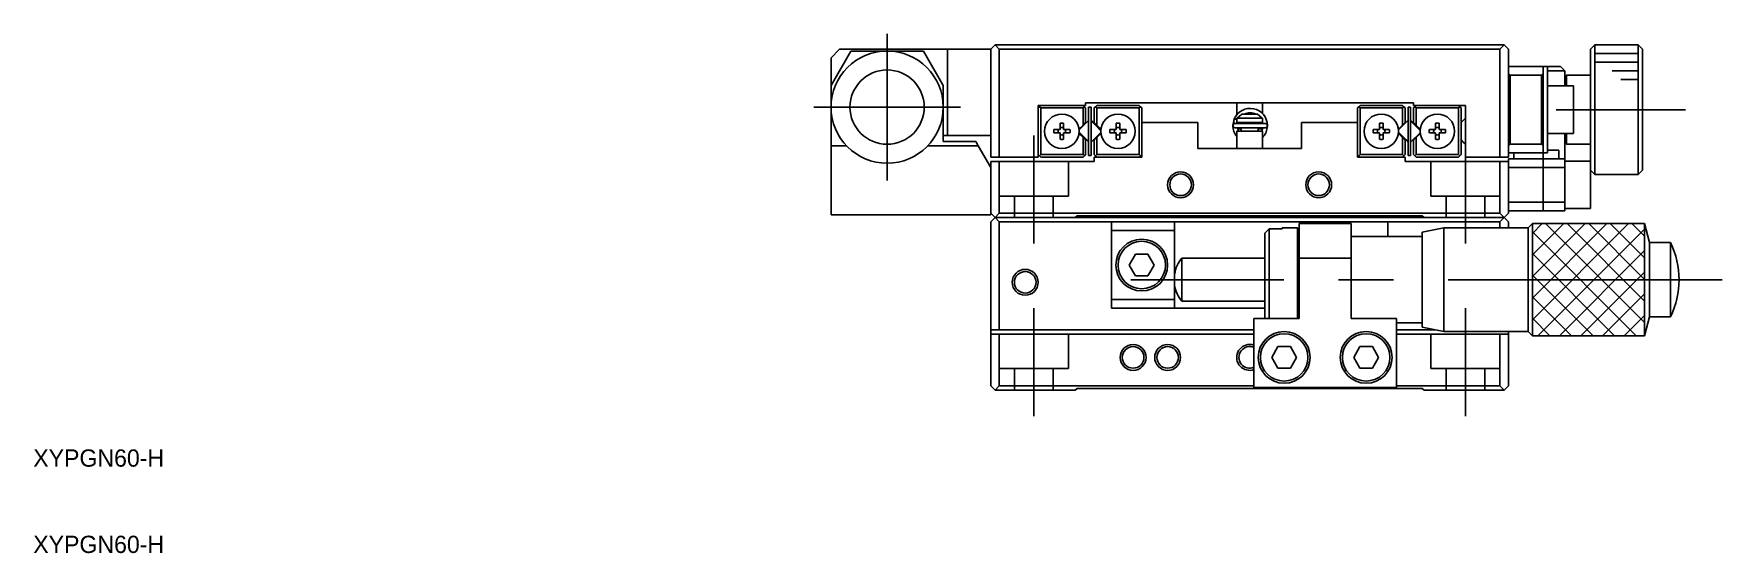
# Model space of a CAD drawing. Extents: x 10 to 427, y 10 to 256.
# Drawn here: x 10.1 to 205.7, y 10 to 70.2 of the extents above; entities that cross this region are included whole.
import ezdxf

# ---------------------------------------------------------------- set-up
doc = ezdxf.new("R2010")
doc.units = 0
doc.linetypes.add('CENTER', pattern=[50.8, 31.75, -6.35, 6.35, -6.35])
doc.linetypes.add('DASHED', pattern=[19.05, 12.7, -6.35])
doc.layers.get('0').update_dxf_attribs({"linetype": 'CONTINUOUS'})
doc.layers.add('CENTER', color=1, linetype='CENTER')
doc.styles.get("Standard").update_dxf_attribs({"font": 'FGP教科書体NT-M'})

msp = doc.modelspace()

# ---------------------------------------------------------------- linework, layer by layer
at = {"color": 7, "linetype": 'CONTINUOUS'}
for p, q in [((121.42, 68.86), (120.92, 68.36)), ((121.92, 68.36), (121.42, 68.86)), ((121.42, 68.86), (180.42, 68.86)), ((180.42, 68.86), (179.92, 68.36)), ((180.92, 68.36), (180.42, 68.86)), ((190.92, 68.86), (190.42, 68.36)), ((190.92, 68.86), (190.92, 53.86)), ((195.92, 68.86), (190.92, 68.86)), ((195.92, 53.86), (195.92, 68.86)), ((196.42, 68.36), (195.92, 68.86)), ((103.42, 68.36), (102.42, 67.36)), ((104.73, 68.16), (102.42, 64.16)), ((102.42, 64.16), (102.42, 67.36)), ((103.42, 68.36), (115.92, 68.36)), ((104.73, 68.16), (108.92, 68.16)), ((108.92, 68.16), (113.12, 68.16)), ((115.42, 64.18), (113.12, 68.16)), ((115.92, 68.36), (115.92, 58.36)), ((115.92, 68.36), (120.92, 68.36)), ((120.92, 55.86), (120.92, 68.36)), ((121.92, 68.36), (121.92, 55.86)), ((179.92, 68.36), (121.92, 68.36)), ((179.92, 55.86), (179.92, 68.36)), ((180.92, 68.36), (180.92, 55.86)), ((190.42, 55.41), (190.42, 68.36)), ((196.42, 68.36), (196.42, 54.36)), ((180.92, 66.36), (184.92, 66.36)), ((180.92, 65.56), (181.12, 65.36)), ((184.72, 65.36), (181.12, 65.36)), ((181.12, 65.36), (181.12, 57.36)), ((184.72, 65.36), (184.92, 65.56)), ((184.72, 57.36), (184.72, 65.36)), ((184.92, 66.36), (184.92, 65.56)), ((184.92, 66.36), (185.42, 66.36)), ((184.92, 65.56), (184.92, 65.23)), ((184.92, 65.23), (184.92, 65.56)), ((184.92, 64.36), (184.92, 65.23)), ((185.42, 66.36), (186.92, 66.36)), ((185.42, 66.36), (185.42, 64.36)), ((187.42, 65.86), (185.42, 65.86)), ((187.42, 65.86), (186.92, 66.36)), ((187.42, 65.86), (187.42, 64.11)), ((187.62, 65.36), (187.42, 65.16)), ((187.62, 65.36), (187.62, 64.11)), ((190.42, 65.36), (187.62, 65.36)), ((102.42, 61.66), (102.42, 64.16)), ((115.42, 61.66), (115.42, 64.18)), ((184.92, 64.36), (184.92, 58.36)), ((185.42, 58.36), (185.42, 64.36)), ((188.42, 64.11), (185.42, 64.11)), ((188.42, 58.61), (188.42, 64.11)), ((102.42, 57.16), (102.42, 61.66)), ((115.42, 57.66), (115.42, 61.66)), ((126.42, 61.86), (131.92, 61.86)), ((126.42, 55.86), (126.42, 61.86)), ((126.57, 61.71), (126.42, 61.56)), ((126.57, 61.71), (126.72, 61.86)), ((126.72, 61.56), (126.57, 61.71)), ((126.72, 61.56), (126.72, 56.16)), ((131.62, 61.56), (126.72, 61.56)), ((131.62, 61.86), (131.77, 61.71)), ((131.77, 61.71), (131.62, 61.56)), ((131.62, 59.56), (131.62, 61.56)), ((131.92, 61.56), (131.77, 61.71)), ((131.92, 62.16), (169.92, 62.16)), ((131.92, 61.86), (131.92, 62.16)), ((131.92, 61.56), (131.92, 59.86)), ((132.57, 61.66), (132.27, 61.66)), ((132.27, 56.06), (132.27, 61.66)), ((132.57, 56.06), (132.57, 61.66)), ((133.07, 61.71), (132.92, 61.56)), ((132.92, 59.86), (132.92, 61.56)), ((133.07, 61.71), (133.22, 61.86)), ((133.22, 61.56), (133.07, 61.71)), ((133.22, 61.86), (138.12, 61.86)), ((133.22, 61.56), (133.22, 59.56)), ((138.12, 61.56), (133.22, 61.56)), ((138.12, 61.86), (138.27, 61.71)), ((138.27, 61.71), (138.12, 61.56)), ((138.12, 56.16), (138.12, 61.56)), ((138.42, 61.56), (138.27, 61.71)), ((138.42, 61.56), (138.42, 59.86)), ((149.42, 62.16), (149.42, 60.76)), ((149.47, 60.36), (150, 60.86)), ((150, 60.86), (151.84, 60.86)), ((151.84, 60.86), (152.36, 60.36)), ((152.42, 60.89), (152.42, 62.16)), ((163.57, 61.71), (163.42, 61.56)), ((163.42, 59.86), (163.42, 61.56)), ((163.57, 61.71), (163.72, 61.86)), ((163.72, 61.56), (163.57, 61.71)), ((163.72, 61.86), (168.62, 61.86)), ((163.72, 61.56), (163.72, 56.16)), ((168.62, 61.56), (163.72, 61.56)), ((168.62, 61.86), (168.77, 61.71)), ((168.77, 61.71), (168.62, 61.56)), ((168.62, 59.56), (168.62, 61.56)), ((168.92, 61.56), (168.77, 61.71)), ((168.92, 61.56), (168.92, 59.86)), ((169.27, 56.06), (169.27, 61.66)), ((169.57, 61.66), (169.27, 61.66)), ((169.57, 56.06), (169.57, 61.66)), ((169.92, 62.16), (169.92, 61.86)), ((169.92, 61.86), (175.92, 61.86)), ((170.07, 61.71), (169.92, 61.56)), ((169.92, 59.86), (169.92, 61.56)), ((170.07, 61.71), (170.22, 61.86)), ((170.22, 61.56), (170.07, 61.71)), ((170.22, 61.56), (170.22, 59.56)), ((175.12, 61.56), (170.22, 61.56)), ((175.12, 61.86), (175.27, 61.71)), ((175.27, 61.71), (175.12, 61.56)), ((175.12, 56.16), (175.12, 61.56)), ((175.42, 61.56), (175.27, 61.71)), ((175.42, 61.56), (175.42, 56.16)), ((175.92, 61.86), (175.92, 55.86)), ((128.97, 59.06), (128.24, 59.06)), ((128.24, 59.06), (128.78, 59.06)), ((128.78, 59.06), (128.97, 59.06)), ((128.97, 59.79), (128.97, 59.06)), ((129.37, 59.06), (129.37, 59.79)), ((130.1, 59.06), (129.37, 59.06)), ((129.37, 59.06), (129.56, 59.06)), ((130.1, 59.06), (129.56, 59.06)), ((131.15, 59.1), (131.62, 59.56)), ((132.24, 60.09), (131.18, 59.03)), ((132.27, 57.66), (131.18, 58.75)), ((131.62, 59.56), (131.92, 59.86)), ((132.57, 60.05), (133.09, 59.53)), ((133.66, 59.03), (132.6, 60.09)), ((132.92, 59.86), (133.22, 59.56)), ((133.09, 59.53), (133.66, 58.96)), ((133.22, 59.56), (133.68, 59.1)), ((134.74, 59.06), (135.47, 59.06)), ((134.74, 59.06), (135.28, 59.06)), ((135.47, 59.06), (135.28, 59.06)), ((135.47, 59.06), (135.47, 59.79)), ((135.87, 59.79), (135.87, 59.06)), ((135.87, 59.06), (136.6, 59.06)), ((136.06, 59.06), (135.87, 59.06)), ((136.6, 59.06), (136.06, 59.06)), ((138.42, 59.86), (138.42, 55.86)), ((144.92, 59.86), (138.42, 59.86)), ((144.92, 56.86), (144.92, 59.86)), ((149.12, 60.24), (148.98, 59.54)), ((149.09, 60.12), (149.08, 60.08)), ((149.08, 60.08), (149.08, 60.05)), ((149.08, 60.05), (149.08, 60.01)), ((149.08, 60.01), (149.08, 59.97)), ((149.08, 59.97), (149.08, 59.94)), ((149.08, 59.94), (149.08, 59.9)), ((149.08, 59.9), (149.09, 59.86)), ((149.1, 60.19), (149.09, 60.16)), ((149.09, 60.16), (149.09, 60.12)), ((149.09, 59.86), (149.1, 59.83)), ((149.11, 60.23), (149.1, 60.19)), ((149.1, 59.83), (149.11, 59.79)), ((149.12, 60.26), (149.11, 60.23)), ((149.11, 59.79), (149.12, 59.76)), ((149.14, 60.3), (149.12, 60.26)), ((149.12, 59.76), (149.13, 59.74)), ((149.18, 60.38), (149.14, 60.3)), ((149.14, 60.31), (149.43, 60.22)), ((149.15, 60.3), (149.14, 60.3)), ((149.14, 60.3), (149.14, 60.3)), ((149.14, 60.3), (149.14, 60.3)), ((149.16, 60.3), (149.15, 60.3)), ((149.17, 60.3), (149.16, 60.3)), ((149.16, 60.3), (149.16, 60.3)), ((149.19, 60.3), (149.17, 60.3)), ((149.2, 60.29), (149.19, 60.3)), ((149.21, 60.29), (149.2, 60.29)), ((149.23, 60.28), (149.21, 60.29)), ((149.25, 60.28), (149.23, 60.28)), ((152.73, 59.76), (149.23, 59.76)), ((149.23, 59.26), (152.73, 59.26)), ((149.26, 60.27), (149.25, 60.28)), ((149.28, 60.27), (149.26, 60.27)), ((149.3, 60.26), (149.28, 60.27)), ((149.32, 60.25), (149.3, 60.26)), ((149.34, 60.24), (149.32, 60.25)), ((149.36, 60.24), (149.34, 60.24)), ((149.38, 60.23), (149.36, 60.24)), ((149.4, 60.22), (149.38, 60.23)), ((149.42, 60.21), (149.4, 60.22)), ((149.47, 60.36), (149.42, 60.36)), ((149.42, 60.36), (149.42, 59.86)), ((149.42, 59.86), (152.42, 59.86)), ((152.42, 58.86), (149.42, 58.86)), ((149.42, 58.86), (149.42, 56.86)), ((152.36, 60.36), (149.47, 60.36)), ((149.62, 58.86), (149.5, 59.26)), ((149.92, 59.16), (149.52, 59.16)), ((149.83, 59.76), (149.63, 59.86)), ((149.92, 59.86), (149.92, 59.76)), ((149.92, 59.86), (149.92, 59.76)), ((149.92, 59.26), (149.92, 59.16)), ((149.92, 59.26), (149.92, 58.86)), ((151.92, 59.76), (151.92, 59.86)), ((151.92, 59.76), (151.92, 59.86)), ((151.92, 59.16), (151.92, 59.26)), ((151.92, 58.86), (151.92, 59.26)), ((152.42, 59.16), (151.92, 59.16)), ((152.32, 59.86), (152.12, 59.76)), ((152.46, 59.26), (152.33, 58.86)), ((152.42, 60.36), (152.36, 60.36)), ((152.42, 59.86), (152.42, 60.36)), ((152.42, 59.92), (152.46, 59.76)), ((152.42, 59.1), (152.42, 59.16)), ((152.42, 56.86), (152.42, 58.86)), ((152.84, 60.24), (152.81, 60.3)), ((156.92, 59.86), (156.92, 56.86)), ((163.42, 59.86), (156.92, 59.86)), ((163.42, 55.86), (163.42, 59.86)), ((165.97, 59.06), (165.24, 59.06)), ((165.24, 59.06), (165.78, 59.06)), ((165.78, 59.06), (165.97, 59.06)), ((165.97, 59.79), (165.97, 59.06)), ((166.37, 59.06), (166.37, 59.79)), ((167.1, 59.06), (166.37, 59.06)), ((166.37, 59.06), (166.56, 59.06)), ((167.1, 59.06), (166.56, 59.06)), ((168.15, 59.1), (168.62, 59.56)), ((169.24, 60.09), (168.18, 59.03)), ((168.75, 58.18), (168.18, 58.75)), ((168.62, 59.56), (168.92, 59.86)), ((169.57, 60.05), (170.66, 58.96)), ((170.66, 59.03), (169.6, 60.09)), ((169.92, 59.86), (170.22, 59.56)), ((170.22, 59.56), (170.68, 59.1)), ((171.74, 59.06), (172.47, 59.06)), ((171.74, 59.06), (172.28, 59.06)), ((172.47, 59.06), (172.28, 59.06)), ((172.47, 59.06), (172.47, 59.79)), ((172.87, 59.79), (172.87, 59.06)), ((172.87, 59.06), (173.6, 59.06)), ((173.06, 59.06), (172.87, 59.06)), ((173.6, 59.06), (173.06, 59.06)), ((175.67, 60.11), (175.42, 59.86)), ((175.92, 60.36), (175.67, 60.11)), ((104.23, 57.16), (102.42, 57.16)), ((102.42, 49.16), (102.42, 57.16)), ((119.48, 57.16), (113.61, 57.16)), ((115.92, 58.36), (115.42, 58.36)), ((119.19, 57.66), (115.42, 57.66)), ((120.92, 58.36), (115.92, 58.36)), ((119.48, 57.16), (119.19, 57.66)), ((120.92, 54.66), (119.48, 57.16)), ((128.24, 58.66), (128.97, 58.66)), ((128.97, 58.66), (128.97, 57.93)), ((129.37, 57.93), (129.37, 58.66)), ((129.37, 58.66), (130.1, 58.66)), ((131.62, 58.15), (131.15, 58.62)), ((131.18, 58.68), (132.24, 57.62)), ((131.62, 56.16), (131.62, 58.15)), ((131.92, 57.85), (131.62, 58.15)), ((131.92, 57.85), (131.92, 56.16)), ((132.6, 57.62), (133.66, 58.68)), ((133.22, 58.15), (132.92, 57.85)), ((132.92, 56.16), (132.92, 57.85)), ((133.68, 58.62), (133.22, 58.15)), ((133.22, 58.15), (133.22, 56.16)), ((135.47, 58.66), (134.74, 58.66)), ((135.47, 57.93), (135.47, 58.66)), ((135.87, 58.66), (135.87, 57.93)), ((136.6, 58.66), (135.87, 58.66)), ((156.92, 56.86), (144.92, 56.86)), ((165.24, 58.66), (165.97, 58.66)), ((165.97, 58.66), (165.97, 57.93)), ((166.37, 57.93), (166.37, 58.66)), ((166.37, 58.66), (167.1, 58.66)), ((168.62, 58.15), (168.15, 58.62)), ((168.18, 58.68), (169.24, 57.62)), ((168.62, 56.16), (168.62, 58.15)), ((168.92, 57.85), (168.62, 58.15)), ((169.27, 57.66), (168.75, 58.18)), ((168.92, 57.85), (168.92, 56.16)), ((169.6, 57.62), (170.66, 58.68)), ((170.22, 58.15), (169.92, 57.85)), ((169.92, 56.16), (169.92, 57.85)), ((170.68, 58.62), (170.22, 58.15)), ((170.22, 58.15), (170.22, 56.16)), ((172.47, 58.66), (171.74, 58.66)), ((172.47, 57.93), (172.47, 58.66)), ((172.87, 58.66), (172.87, 57.93)), ((173.6, 58.66), (172.87, 58.66)), ((175.42, 57.86), (175.67, 57.61)), ((175.67, 57.61), (175.92, 57.36)), ((181.12, 57.36), (180.92, 57.16)), ((181.12, 57.36), (184.72, 57.36)), ((184.92, 57.16), (184.72, 57.36)), ((184.92, 57.48), (184.92, 58.36)), ((184.92, 57.48), (184.92, 57.16)), ((184.92, 57.16), (184.92, 57.48)), ((184.92, 57.16), (184.92, 56.36)), ((185.42, 58.61), (188.42, 58.61)), ((185.42, 58.36), (185.42, 56.36)), ((187.42, 58.61), (187.42, 57.66)), ((187.42, 55.66), (187.42, 57.66)), ((187.42, 57.56), (187.62, 57.36)), ((187.62, 58.61), (187.62, 57.36)), ((187.62, 57.36), (190.42, 57.36)), ((121.92, 55.86), (120.92, 55.86)), ((120.92, 49.36), (120.92, 55.36)), ((120.92, 55.36), (121.92, 55.36)), ((121.92, 55.86), (126.42, 55.86)), ((121.92, 55.36), (121.92, 49.36)), ((132.92, 55.36), (121.92, 55.36)), ((126.42, 56.16), (126.57, 56.01)), ((126.57, 56.01), (126.72, 56.16)), ((126.72, 55.86), (126.57, 56.01)), ((126.72, 56.16), (131.62, 56.16)), ((131.62, 55.86), (126.72, 55.86)), ((131.62, 56.16), (131.77, 56.01)), ((131.77, 56.01), (131.62, 55.86)), ((131.77, 56.01), (131.92, 56.16)), ((132.27, 56.06), (132.57, 56.06)), ((132.92, 56.16), (133.07, 56.01)), ((132.92, 55.86), (132.92, 55.36)), ((138.42, 55.86), (132.92, 55.86)), ((133.07, 56.01), (133.22, 56.16)), ((133.22, 55.86), (133.07, 56.01)), ((133.22, 56.16), (138.12, 56.16)), ((138.12, 56.16), (138.27, 56.01)), ((138.27, 56.01), (138.12, 55.86)), ((138.27, 56.01), (138.42, 56.16)), ((163.42, 56.16), (163.57, 56.01)), ((168.92, 55.86), (163.42, 55.86)), ((163.57, 56.01), (163.72, 56.16)), ((163.72, 55.86), (163.57, 56.01)), ((163.72, 56.16), (168.62, 56.16)), ((168.62, 56.16), (168.77, 56.01)), ((168.77, 56.01), (168.62, 55.86)), ((168.77, 56.01), (168.92, 56.16)), ((168.92, 55.36), (168.92, 55.86)), ((179.92, 55.36), (168.92, 55.36)), ((169.27, 56.06), (169.57, 56.06)), ((169.92, 56.16), (170.07, 56.01)), ((170.07, 56.01), (170.22, 56.16)), ((170.22, 55.86), (170.07, 56.01)), ((170.22, 56.16), (175.12, 56.16)), ((175.12, 55.86), (170.22, 55.86)), ((175.12, 56.16), (175.27, 56.01)), ((175.27, 56.01), (175.12, 55.86)), ((175.27, 56.01), (175.42, 56.16)), ((175.92, 55.86), (179.92, 55.86)), ((180.92, 55.86), (179.92, 55.86)), ((179.92, 49.36), (179.92, 55.36)), ((179.92, 55.36), (180.92, 55.36)), ((184.92, 56.36), (180.92, 56.36)), ((180.92, 55.36), (180.92, 55.66)), ((180.92, 55.66), (184.92, 55.66)), ((180.92, 55.36), (180.92, 49.36)), ((181.52, 55.66), (181.52, 56.36)), ((185.42, 56.36), (184.92, 56.36)), ((184.92, 55.66), (184.92, 56.36)), ((184.92, 54.66), (184.92, 55.66)), ((184.92, 55.66), (187.42, 55.66)), ((184.92, 55.66), (184.92, 54.66)), ((185.42, 56.66), (186.72, 56.66)), ((186.72, 55.66), (186.72, 56.66)), ((187.42, 55.66), (187.42, 54.66)), ((190.42, 55.41), (187.42, 55.41)), ((190.42, 49.91), (190.42, 55.41)), ((184.92, 54.66), (180.92, 54.66)), ((187.42, 54.66), (184.92, 54.66)), ((184.92, 54.66), (184.92, 50.66)), ((184.92, 50.66), (184.92, 54.66)), ((187.42, 50.66), (187.42, 54.66)), ((190.42, 54.36), (190.92, 53.86)), ((190.92, 53.86), (195.92, 53.86)), ((195.92, 53.86), (196.42, 54.36)), ((102.42, 49.16), (120.92, 49.16)), ((120.92, 49.16), (120.92, 49.36)), ((121.42, 48.86), (120.92, 49.36)), ((121.92, 49.36), (121.42, 48.86)), ((121.92, 49.36), (179.92, 49.36)), ((130.72, 48.86), (130.92, 49.06)), ((130.92, 49.06), (170.92, 49.06)), ((170.92, 49.06), (171.12, 48.86)), ((180.42, 48.86), (179.92, 49.36)), ((180.92, 49.36), (180.42, 48.86)), ((180.92, 50.66), (184.92, 50.66)), ((184.92, 49.66), (180.92, 49.66)), ((184.92, 50.66), (187.42, 50.66)), ((184.92, 49.66), (184.92, 50.66)), ((184.92, 50.66), (184.92, 49.66)), ((187.42, 49.66), (184.92, 49.66)), ((187.42, 50.66), (187.42, 49.66)), ((187.42, 49.91), (190.42, 49.91)), ((121.42, 48.86), (120.92, 48.36)), ((120.92, 35.86), (120.92, 48.36)), ((121.92, 48.36), (121.42, 48.86)), ((121.42, 48.86), (180.42, 48.86)), ((130.72, 48.86), (121.42, 48.86)), ((121.92, 48.36), (121.92, 35.86)), ((134.92, 48.36), (121.92, 48.36)), ((134.92, 48.36), (142.22, 48.36)), ((134.92, 47.36), (134.92, 48.36)), ((134.92, 47.36), (134.92, 39.36)), ((142.22, 47.36), (134.92, 47.36)), ((142.22, 48.36), (142.22, 47.36)), ((142.22, 48.36), (166.92, 48.36)), ((142.22, 39.36), (142.22, 47.36)), ((152.67, 47.06), (153.17, 47.57)), ((152.67, 37.16), (152.67, 47.06)), ((153.17, 47.57), (153.17, 37.16)), ((153.17, 47.57), (154.67, 47.57)), ((154.67, 47.57), (154.67, 47.66)), ((156.47, 47.66), (154.67, 47.66)), ((156.47, 37.16), (156.47, 47.66)), ((156.67, 47.46), (156.47, 47.66)), ((156.67, 48.16), (162.67, 48.16)), ((156.67, 44.16), (156.67, 48.16)), ((162.67, 48.16), (162.67, 44.16)), ((166.92, 48.36), (166.92, 46.66)), ((179.92, 48.36), (166.92, 48.36)), ((173.42, 47.66), (170.92, 47.16)), ((170.92, 47.16), (170.92, 44.04)), ((180.42, 48.86), (171.12, 48.86)), ((173.42, 47.66), (173.42, 44.26)), ((183.17, 47.66), (173.42, 47.66)), ((180.42, 48.86), (179.92, 48.36)), ((179.92, 47.66), (179.92, 48.36)), ((180.92, 48.36), (180.42, 48.86)), ((180.92, 48.36), (180.92, 47.66)), ((183.67, 48.16), (183.17, 47.66)), ((183.17, 47.66), (183.17, 44.26)), ((183.67, 48.16), (183.67, 44.48)), ((196.67, 48.16), (183.67, 48.16)), ((183.67, 48.16), (196.67, 48.16)), ((183.67, 35.16), (183.67, 48.16)), ((196.67, 48.16), (196.67, 44.48)), ((197.26, 45.96), (196.67, 48.16)), ((196.67, 48.16), (196.67, 35.16)), ((170.92, 46.66), (162.67, 46.66)), ((197.26, 45.96), (197.26, 43.52)), ((199.67, 45.96), (197.26, 45.96)), ((199.67, 45.96), (199.67, 43.52)), ((136.98, 43.36), (137.7, 44.61)), ((137.7, 44.61), (136.98, 43.36)), ((137.7, 42.11), (136.98, 43.36)), ((137.7, 44.61), (139.14, 44.61)), ((139.14, 44.61), (137.7, 44.61)), ((139.14, 44.61), (139.86, 43.36)), ((139.86, 43.36), (139.14, 44.61)), ((139.86, 43.36), (139.14, 42.11)), ((143.05, 44.16), (143.05, 42.74)), ((152.67, 44.16), (143.05, 44.16)), ((156.67, 44.16), (156.67, 37.16)), ((162.67, 44.16), (156.67, 44.16)), ((162.67, 37.16), (162.67, 44.16)), ((170.92, 44.04), (170.92, 36.16)), ((173.42, 44.26), (173.42, 35.66)), ((183.17, 44.26), (183.17, 35.66)), ((183.67, 44.48), (183.67, 35.16)), ((196.67, 44.48), (196.67, 35.16)), ((197.26, 43.52), (197.26, 37.36)), ((199.67, 43.52), (199.67, 37.36)), ((139.14, 42.11), (137.7, 42.11)), ((143.05, 42.74), (143.05, 39.16)), ((134.92, 39.36), (142.22, 39.36)), ((134.92, 38.36), (134.92, 39.36)), ((142.22, 39.36), (142.22, 38.36)), ((143.05, 39.16), (152.67, 39.16)), ((142.22, 38.36), (134.92, 38.36)), ((152.67, 38.36), (142.22, 38.36)), ((196.67, 35.16), (197.26, 37.36)), ((197.26, 37.36), (199.67, 37.36)), ((120.92, 35.36), (120.92, 35.86)), ((121.92, 35.86), (120.92, 35.86)), ((120.92, 29.36), (120.92, 35.36)), ((120.92, 35.36), (121.92, 35.36)), ((121.92, 35.86), (151.42, 35.86)), ((121.92, 35.36), (121.92, 29.36)), ((151.42, 35.36), (121.92, 35.36)), ((156.67, 37.16), (151.42, 37.16)), ((151.42, 29.16), (151.42, 37.16)), ((167.92, 37.16), (162.67, 37.16)), ((167.92, 29.16), (167.92, 37.16)), ((167.92, 36.66), (170.92, 36.66)), ((167.92, 35.86), (172.42, 35.86)), ((179.92, 35.36), (167.92, 35.36)), ((170.92, 36.16), (173.42, 35.66)), ((173.42, 35.66), (183.17, 35.66)), ((179.92, 29.36), (179.92, 35.36)), ((179.92, 35.36), (180.92, 35.36)), ((180.92, 35.66), (180.92, 35.36)), ((180.92, 35.36), (180.92, 29.36)), ((183.17, 35.66), (183.67, 35.16)), ((153.48, 32.66), (154.2, 33.91)), ((154.2, 33.91), (153.48, 32.66)), ((154.2, 33.91), (155.64, 33.91)), ((155.64, 33.91), (154.2, 33.91)), ((155.64, 33.91), (156.36, 32.66)), ((156.36, 32.66), (155.64, 33.91)), ((162.98, 32.66), (163.7, 33.91)), ((163.7, 33.91), (162.98, 32.66)), ((163.7, 33.91), (165.14, 33.91)), ((165.14, 33.91), (163.7, 33.91)), ((165.14, 33.91), (165.86, 32.66)), ((165.86, 32.66), (165.14, 33.91)), ((183.67, 35.16), (196.67, 35.16)), ((196.67, 35.16), (183.67, 35.16)), ((154.2, 31.41), (153.48, 32.66)), ((155.64, 31.41), (154.2, 31.41)), ((156.36, 32.66), (155.64, 31.41)), ((163.7, 31.41), (162.98, 32.66)), ((165.14, 31.41), (163.7, 31.41)), ((165.86, 32.66), (165.14, 31.41)), ((121.42, 28.86), (120.92, 29.36)), ((121.92, 29.36), (121.42, 28.86)), ((121.92, 29.36), (151.42, 29.36)), ((167.92, 29.36), (179.92, 29.36)), ((180.42, 28.86), (179.92, 29.36)), ((180.92, 29.36), (180.42, 28.86)), ((130.72, 28.86), (121.42, 28.86)), ((130.72, 28.86), (130.92, 29.06)), ((130.92, 29.06), (170.92, 29.06)), ((151.42, 29.16), (167.92, 29.16)), ((170.92, 29.06), (171.12, 28.86)), ((180.42, 28.86), (171.12, 28.86))]:
    msp.add_line(p, q, dxfattribs=at)
at = {"color": 3, "linetype": 'CONTINUOUS'}
for p, q in [((195.92, 67.86), (190.92, 67.86)), ((195.92, 66.86), (190.92, 66.86)), ((195.92, 65.86), (192.92, 65.86)), ((195.92, 64.86), (193.92, 64.86)), ((183.67, 47.03), (184.8, 48.16)), ((183.67, 44.53), (187.3, 48.16)), ((183.67, 42.03), (189.8, 48.16)), ((183.67, 39.53), (192.3, 48.16)), ((183.67, 37.03), (194.8, 48.16)), ((183.67, 47.19), (195.7, 35.16)), ((184.3, 35.16), (196.67, 47.53)), ((185.2, 48.16), (196.67, 36.69)), ((187.7, 48.16), (196.67, 39.19)), ((190.2, 48.16), (196.67, 41.69)), ((192.7, 48.16), (196.67, 44.19)), ((195.2, 48.16), (196.67, 46.69)), ((186.8, 35.16), (196.67, 45.03)), ((183.67, 44.69), (193.2, 35.16)), ((183.67, 42.19), (190.7, 35.16)), ((189.3, 35.16), (196.67, 42.53)), ((183.67, 39.69), (188.2, 35.16)), ((191.8, 35.16), (196.67, 40.03)), ((183.67, 37.19), (185.7, 35.16)), ((194.3, 35.16), (196.67, 37.53))]:
    msp.add_line(p, q, dxfattribs=at)
at = {"color": 3, "linetype": 'DASHED'}
for p, q in [((121.92, 55.36), (121.92, 51.36)), ((129.92, 55.36), (129.92, 51.36)), ((171.92, 55.36), (171.92, 51.36)), ((179.92, 55.36), (179.92, 51.36)), ((129.92, 51.36), (121.92, 51.36)), ((123.67, 51.36), (123.67, 48.86)), ((128.17, 51.36), (128.17, 48.86)), ((179.92, 51.36), (171.92, 51.36)), ((173.67, 51.36), (173.67, 48.86)), ((178.17, 51.36), (178.17, 48.86)), ((121.92, 35.36), (121.92, 31.36)), ((129.92, 35.36), (129.92, 31.36)), ((171.92, 35.36), (171.92, 31.36)), ((179.92, 35.36), (179.92, 31.36)), ((129.92, 31.36), (121.92, 31.36)), ((123.67, 31.36), (123.67, 28.86)), ((128.17, 31.36), (128.17, 28.86)), ((179.92, 31.36), (171.92, 31.36)), ((173.67, 31.36), (173.67, 28.86)), ((178.17, 31.36), (178.17, 28.86))]:
    msp.add_line(p, q, dxfattribs=at)
at = {"color": 7, "linetype": 'CONTINUOUS'}
for centre, radius in [((108.92, 61.66), 6.5), ((108.92, 61.66), 4.3), ((129.17, 58.86), 2), ((135.67, 58.86), 2), ((166.17, 58.86), 2), ((172.67, 58.86), 2), ((142.92, 52.66), 1.25), ((158.92, 52.66), 1.25), ((138.42, 43.36), 3), ((138.42, 43.36), 2.75), ((124.92, 41.36), 1.25), ((154.92, 32.66), 3), ((154.92, 32.66), 2.75), ((164.42, 32.66), 3), ((164.42, 32.66), 2.75), ((137.42, 32.66), 1.25), ((141.42, 32.66), 1.25)]:
    msp.add_circle(centre, radius, dxfattribs=at)
at = {"color": 3, "linetype": 'CONTINUOUS'}
for centre in [(142.92, 52.66), (158.92, 52.66), (124.92, 41.36), (137.42, 32.66), (141.42, 32.66)]:
    msp.add_circle(centre, 1.5, dxfattribs=at)
at = {"color": 7, "linetype": 'CONTINUOUS'}
for centre, radius, start, end in [((150.98, 59.51), 2, 0.8992, 156.789), ((150.98, 59.51), 1.5, 63.8769, 116.1023), ((129.17, 58.86), 0.95, 167.8468, 192.1532), ((129.17, 58.86), 0.435, 152.6335, 207.3665), ((129.17, 58.86), 0.95, 77.8468, 102.1532), ((129.17, 58.86), 0.435, 62.6335, 117.3665), ((129.17, 58.86), 0.435, 332.6335, 27.3665), ((129.17, 58.86), 0.95, 347.8468, 12.1532), ((131.32, 58.89), 0.2, 135, 143.142), ((131.32, 58.82), 0.2, 216.858, 225), ((131.32, 58.89), 0.2, 218.7388, 225), ((132.38, 59.95), 0.2, 124.9753, 135), ((132.45, 59.95), 0.2, 45, 55.0247), ((133.51, 58.89), 0.2, 36.858, 45), ((133.51, 58.82), 0.2, 38.7388, 45), ((133.51, 58.82), 0.2, 315, 323.142), ((135.67, 58.86), 0.95, 167.8468, 192.1532), ((135.67, 58.86), 0.435, 152.6335, 207.3665), ((135.67, 58.86), 0.95, 77.8468, 102.1532), ((135.67, 58.86), 0.435, 62.6335, 117.3665), ((135.67, 58.86), 0.435, 332.6335, 27.3665), ((135.67, 58.86), 0.95, 347.8468, 12.1532), ((149.23, 59.51), 0.25, 90, 270), ((150.98, 59.51), 2, 180.9074, 218.757), ((150.98, 59.51), 1.99, 316.1917, 359.2349), ((152.73, 59.51), 0.25, 270, 90), ((166.17, 58.86), 0.95, 167.8468, 192.1532), ((166.17, 58.86), 0.435, 152.6335, 207.3665), ((166.17, 58.86), 0.95, 77.8468, 102.1532), ((166.17, 58.86), 0.435, 62.6335, 117.3665), ((166.17, 58.86), 0.435, 332.6335, 27.3665), ((166.17, 58.86), 0.95, 347.8468, 12.1532), ((168.32, 58.89), 0.2, 135, 143.142), ((168.32, 58.82), 0.2, 216.858, 225), ((168.32, 58.89), 0.2, 218.7388, 225), ((169.38, 59.95), 0.2, 124.9753, 135), ((169.45, 59.95), 0.2, 45, 55.0247), ((170.51, 58.89), 0.2, 36.858, 45), ((170.51, 58.82), 0.2, 38.7388, 45), ((170.51, 58.82), 0.2, 315, 323.142), ((172.67, 58.86), 0.95, 167.8468, 192.1532), ((172.67, 58.86), 0.435, 152.6335, 207.3665), ((172.67, 58.86), 0.95, 77.8468, 102.1532), ((172.67, 58.86), 0.435, 62.6335, 117.3665), ((172.67, 58.86), 0.435, 332.6335, 27.3665), ((172.67, 58.86), 0.95, 347.8468, 12.1532), ((129.17, 58.86), 0.435, 242.6335, 297.3665), ((129.17, 58.86), 0.95, 257.8468, 282.1532), ((132.38, 57.76), 0.2, 225, 235.0247), ((132.45, 57.76), 0.2, 304.9753, 315), ((135.67, 58.86), 0.435, 242.6335, 297.3665), ((135.67, 58.86), 0.95, 257.8468, 282.1532), ((166.17, 58.86), 0.435, 242.6335, 297.3665), ((166.17, 58.86), 0.95, 257.8468, 282.1532), ((169.38, 57.76), 0.2, 225, 235.0247), ((169.45, 57.76), 0.2, 304.9753, 315), ((172.67, 58.86), 0.435, 242.6335, 297.3665), ((172.67, 58.86), 0.95, 257.8468, 282.1532), ((190.92, 41.66), 9.75, 333.8162, 26.1838), ((146.17, 41.66), 4, 141.3178, 170.488), ((146.17, 41.66), 4, 189.068, 218.6822), ((150.92, 32.66), 1.25, 66.4218, 293.5782)]:
    msp.add_arc(centre, radius, start, end, dxfattribs=at)
at = {"color": 3, "linetype": 'CONTINUOUS'}
for start, end in [(90, 289.4712), (70.5288, 90)]:
    msp.add_arc((150.92, 32.66), 1.5, start, end, dxfattribs=at)
at = {"layer": 'CENTER', "color": 1, "linetype": 'CENTER'}
for p, q in [((108.92, 70.16), (108.92, 53.16)), ((100.42, 61.66), (117.42, 61.66)), ((201.42, 61.36), (186.42, 61.36)), ((125.92, 58.36), (125.92, 45.86)), ((175.92, 58.36), (175.92, 45.86)), ((205.67, 41.66), (137.17, 41.66)), ((125.92, 38.36), (125.92, 25.86)), ((175.92, 38.36), (175.92, 25.86))]:
    msp.add_line(p, q, dxfattribs=at)

# ---------------------------------------------------------------- texts
at = {"color": 7, "linetype": 'CONTINUOUS'}
for p in [(10, 20), (10, 10)]:
    msp.add_text('XYPGN60-H', height=2, dxfattribs=at).set_placement(p)

doc.saveas('drawing.dxf')
